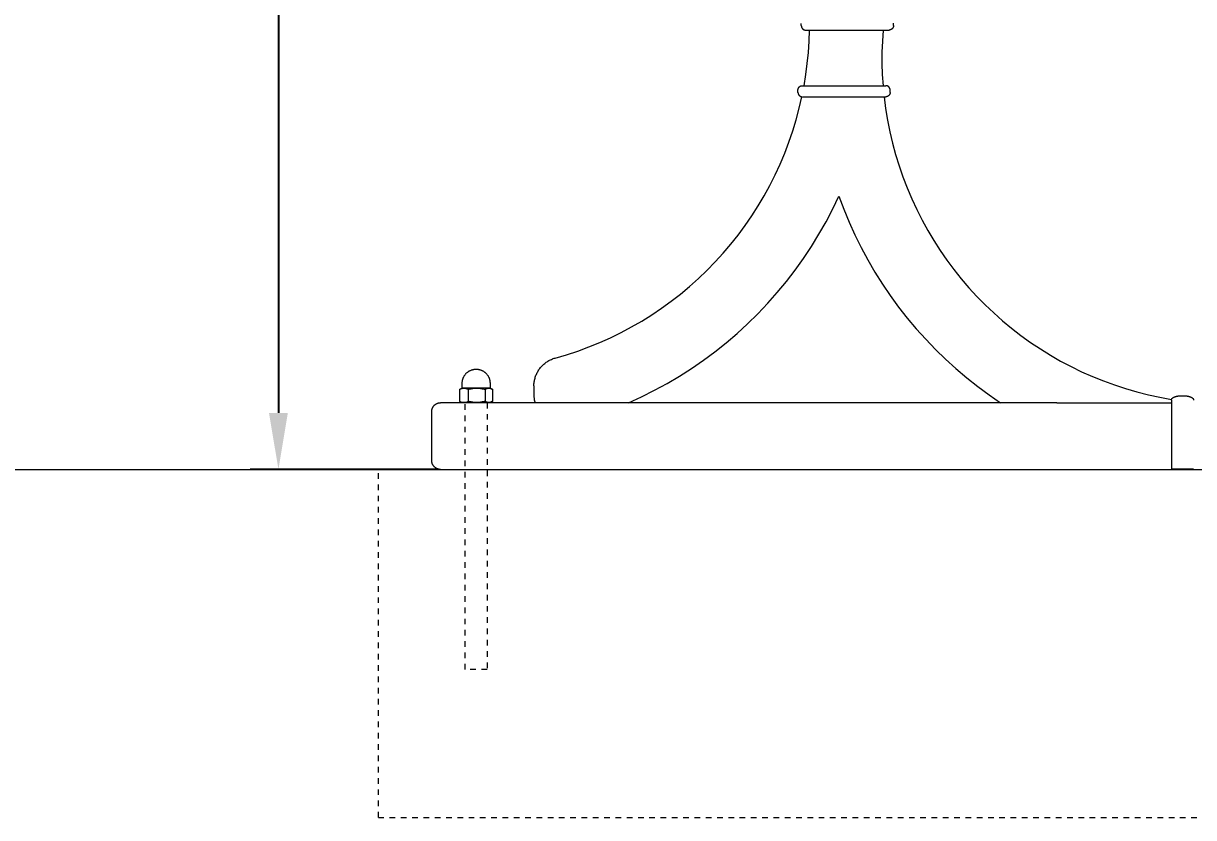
# Model space of a CAD drawing. Header units: inches. Extents: x -7 to 144, y -3 to 95.
# Drawn here: x 54.05 to 74.78, y 53.52 to 67.59 of the extents above; entities that cross this region are included whole.
import ezdxf

# ---------------------------------------------------------------- set-up
doc = ezdxf.new("R2010")
doc.units = ezdxf.units.IN
doc.linetypes.add('HIDDEN', pattern=[1.905, 1.27, -0.635])
for name, color, linetype, lineweight in [('ZANO_R', 7, 'Continuous', 0), ('ZANO_R_przerywana', 250, 'HIDDEN', 0), ('ZANO_W', 1, 'Continuous', 0)]:
    doc.layers.add(name, color=color, linetype=linetype, lineweight=lineweight)
doc.styles.get("Standard").update_dxf_attribs({"font": 'arial.ttf'})
doc.dimstyles.new('amerykanie', dxfattribs={"dimtxt": 50, "dimasz": 50, "dimexe": 0.5, "dimexo": 0.5, "dimgap": 1, "dimtad": 1, "dimdec": 0, "dimzin": 0, "dimlunit": 5, "dimtxsty": 'Standard', "dimcen": 0.09, "dimclrd": 1, "dimclre": 1, "dimclrt": 1, "dimazin": 0, "dimtfac": 1, "dimtdec": 0, "dimtmove": 0, "dimatfit": 3, "dimfxl": 1, "dimtzin": 0, "dimarcsym": 1})

# ---------------------------------------------------------------- blocks, each defined once
blk = doc.blocks.new('*D355')
at = {"layer": 'ZANO_W', "color": 1, "lineweight": -2}
for p, q in [((61.998, 91.583), (58.066, 91.583)), ((58.566, 90.583), (58.566, 60.688)), ((61.371, 59.688), (58.066, 59.688))]:
    blk.add_line(p, q, dxfattribs=at)
at = {"layer": 'ZANO_W', "color": 1}
for points in [[(58.733, 90.583), (58.399, 90.583), (58.566, 91.583)], [(58.399, 60.688), (58.733, 60.688), (58.566, 59.688)]]:
    blk.add_solid(points, dxfattribs=at)
at = {"layer": 'ZANO_W', "color": 1, "insert": (57.419, 75.635), "char_height": 1.25, "attachment_point": 5, "rotation": 90}
blk.add_mtext('31 7/8', dxfattribs=at)

msp = doc.modelspace()

# ---------------------------------------------------------------- linework, layer by layer
at = {"layer": 'ZANO_R'}
for p, q in [((67.82783, 67.54602), (67.82783, 67.58539)), ((69.46086, 67.58539), (69.46081, 67.58807)), ((69.46086, 67.54602), (69.46086, 67.58539)), ((67.82783, 67.54602), (67.82787, 67.54333)), ((67.82787, 67.54333), (67.82801, 67.54064)), ((67.82801, 67.54064), (67.82824, 67.53796)), ((67.82824, 67.53796), (67.82856, 67.53529)), ((67.82856, 67.53529), (67.82897, 67.53264)), ((67.82897, 67.53264), (67.82947, 67.53)), ((67.82947, 67.53), (67.83007, 67.52737)), ((67.83007, 67.52737), (67.83075, 67.52477)), ((67.83075, 67.52477), (67.83152, 67.5222)), ((67.83152, 67.5222), (67.83237, 67.51965)), ((67.83237, 67.51965), (67.83332, 67.51713)), ((67.83332, 67.51713), (67.83435, 67.51465)), ((67.83435, 67.51465), (67.83546, 67.5122)), ((67.83546, 67.5122), (67.83665, 67.50979)), ((67.83665, 67.50979), (67.83793, 67.50742)), ((67.83793, 67.50742), (67.83929, 67.5051)), ((67.83929, 67.5051), (67.84073, 67.50283)), ((67.84073, 67.50283), (67.84224, 67.50061)), ((67.84224, 67.50061), (67.84383, 67.49844)), ((67.84383, 67.49844), (67.84549, 67.49632)), ((67.84549, 67.49632), (67.84722, 67.49427)), ((67.84722, 67.49427), (67.84902, 67.49227)), ((67.84902, 67.49227), (67.85089, 67.49034)), ((67.85089, 67.49034), (67.85282, 67.48847)), ((67.85282, 67.48847), (67.85482, 67.48667)), ((67.85482, 67.48667), (67.85687, 67.48494)), ((67.85687, 67.48494), (67.85899, 67.48327)), ((67.85899, 67.48327), (67.86116, 67.48169)), ((67.86116, 67.48169), (67.86338, 67.48017)), ((67.86338, 67.48017), (67.86565, 67.47874)), ((67.86565, 67.47874), (67.86798, 67.47738)), ((67.86798, 67.47738), (67.87034, 67.4761)), ((67.87034, 67.4761), (67.87275, 67.47491)), ((67.87275, 67.47491), (67.8752, 67.47379)), ((67.8752, 67.47379), (67.87768, 67.47277)), ((67.87768, 67.47277), (67.8802, 67.47182)), ((67.8802, 67.47182), (67.88275, 67.47096)), ((67.88275, 67.47096), (67.88532, 67.4702)), ((67.88532, 67.4702), (67.88792, 67.46951)), ((67.88792, 67.46951), (67.89055, 67.46892)), ((67.89055, 67.46892), (67.89319, 67.46842)), ((67.89319, 67.46842), (67.89584, 67.46801)), ((67.89584, 67.46801), (67.89851, 67.46769)), ((67.89851, 67.46769), (67.90119, 67.46746)), ((67.90119, 67.46746), (67.90388, 67.46732)), ((67.90388, 67.46732), (67.90657, 67.46728)), ((67.90657, 67.46728), (69.38212, 67.46727)), ((67.96534, 67.2694), (67.97161, 67.46728)), ((69.27679, 67.46727), (69.26378, 67.27065)), ((69.38481, 67.46732), (69.38212, 67.46727)), ((69.38749, 67.46746), (69.38481, 67.46732)), ((69.39017, 67.46769), (69.38749, 67.46746)), ((69.39284, 67.46801), (69.39017, 67.46769)), ((69.3955, 67.46842), (69.39284, 67.46801)), ((69.39814, 67.46892), (69.3955, 67.46842)), ((69.40076, 67.46951), (69.39814, 67.46892)), ((69.40336, 67.47019), (69.40076, 67.46951)), ((69.40594, 67.47096), (69.40336, 67.47019)), ((69.40849, 67.47182), (69.40594, 67.47096)), ((69.411, 67.47276), (69.40849, 67.47182)), ((69.41349, 67.47379), (69.411, 67.47276)), ((69.41594, 67.47491), (69.41349, 67.47379)), ((69.41834, 67.4761), (69.41594, 67.47491)), ((69.42071, 67.47738), (69.41834, 67.4761)), ((69.42303, 67.47874), (69.42071, 67.47738)), ((69.4253, 67.48017), (69.42303, 67.47874)), ((69.42753, 67.48169), (69.4253, 67.48017)), ((69.4297, 67.48327), (69.42753, 67.48169)), ((69.43181, 67.48494), (69.4297, 67.48327)), ((69.43387, 67.48667), (69.43181, 67.48494)), ((69.43586, 67.48847), (69.43387, 67.48667)), ((69.4378, 67.49034), (69.43586, 67.48847)), ((69.43966, 67.49227), (69.4378, 67.49034)), ((69.44147, 67.49427), (69.43966, 67.49227)), ((69.4432, 67.49632), (69.44147, 67.49427)), ((69.44486, 67.49844), (69.4432, 67.49632)), ((69.44645, 67.50061), (69.44486, 67.49844)), ((69.44796, 67.50283), (69.44645, 67.50061)), ((69.4494, 67.5051), (69.44796, 67.50283)), ((69.45075, 67.50742), (69.4494, 67.5051)), ((69.45203, 67.50979), (69.45075, 67.50742)), ((69.45323, 67.5122), (69.45203, 67.50979)), ((69.45434, 67.51464), (69.45323, 67.5122)), ((69.45537, 67.51713), (69.45434, 67.51464)), ((69.45631, 67.51965), (69.45537, 67.51713)), ((69.45717, 67.5222), (69.45631, 67.51965)), ((69.45794, 67.52477), (69.45717, 67.5222)), ((69.45862, 67.52737), (69.45794, 67.52477)), ((69.45921, 67.52999), (69.45862, 67.52737)), ((69.45971, 67.53264), (69.45921, 67.52999)), ((69.46013, 67.53529), (69.45971, 67.53264)), ((69.46045, 67.53796), (69.46013, 67.53529)), ((69.46068, 67.54064), (69.46045, 67.53796)), ((69.46081, 67.54333), (69.46068, 67.54064)), ((69.46086, 67.54602), (69.46081, 67.54333)), ((67.95267, 67.07183), (67.96534, 67.2694)), ((69.26378, 67.27065), (69.25712, 67.07371)), ((67.93362, 66.87477), (67.95267, 67.07183)), ((69.25712, 67.07371), (69.2568, 66.87665)), ((67.9082, 66.67844), (67.93362, 66.87477)), ((69.2568, 66.87665), (69.26283, 66.67969)), ((67.87645, 66.48302), (67.9082, 66.67844)), ((69.26283, 66.67969), (69.2752, 66.48302)), ((67.76877, 66.40428), (67.76882, 66.40697)), ((67.76877, 66.36491), (67.76877, 66.40428)), ((67.76877, 66.36491), (67.76882, 66.3622)), ((67.76882, 66.40697), (67.76895, 66.40966)), ((67.76882, 66.3622), (67.76896, 66.35948)), ((67.76895, 66.40966), (67.76918, 66.41234)), ((67.76896, 66.35948), (67.76919, 66.35678)), ((67.76918, 66.41234), (67.7695, 66.415)), ((67.76919, 66.35678), (67.76952, 66.35408)), ((67.7695, 66.415), (67.76992, 66.41766)), ((67.76952, 66.35408), (67.76994, 66.3514)), ((67.76992, 66.41766), (67.77042, 66.4203)), ((67.76994, 66.3514), (67.77045, 66.34873)), ((67.77042, 66.4203), (67.77101, 66.42293)), ((67.77045, 66.34873), (67.77106, 66.34608)), ((67.77101, 66.42293), (67.77169, 66.42553)), ((67.77106, 66.34608), (67.77175, 66.34345)), ((67.77169, 66.42553), (67.77246, 66.4281)), ((67.77175, 66.34345), (67.77254, 66.34085)), ((67.77246, 66.4281), (67.77332, 66.43065)), ((67.77254, 66.34085), (67.77341, 66.33828)), ((67.77332, 66.43065), (67.77426, 66.43317)), ((67.77341, 66.33828), (67.77438, 66.33574)), ((67.77426, 66.43317), (67.77529, 66.43565)), ((67.77438, 66.33574), (67.77543, 66.33323)), ((67.77529, 66.43565), (67.7764, 66.4381)), ((67.77543, 66.33323), (67.77656, 66.33076)), ((67.7764, 66.4381), (67.7776, 66.44051)), ((67.7776, 66.44051), (67.77888, 66.44287)), ((67.77888, 66.44287), (67.78023, 66.4452)), ((67.78023, 66.4452), (67.78167, 66.44747)), ((67.78167, 66.44747), (67.78318, 66.44969)), ((67.78318, 66.44969), (67.78477, 66.45186)), ((67.78477, 66.45186), (67.78643, 66.45397)), ((67.78643, 66.45397), (67.78816, 66.45603)), ((67.78816, 66.45603), (67.78997, 66.45803)), ((67.78997, 66.45803), (67.79183, 66.45996)), ((67.79183, 66.45996), (67.79377, 66.46183)), ((67.79377, 66.46183), (67.79576, 66.46363)), ((67.79576, 66.46363), (67.79782, 66.46536)), ((67.79782, 66.46536), (67.79993, 66.46702)), ((67.79993, 66.46702), (67.8021, 66.46861)), ((67.8021, 66.46861), (67.80433, 66.47012)), ((67.80433, 66.47012), (67.8066, 66.47156)), ((67.8066, 66.47156), (67.80892, 66.47292)), ((67.80892, 66.47292), (67.81129, 66.4742)), ((67.81129, 66.4742), (67.81369, 66.47539)), ((67.81369, 66.47539), (67.81614, 66.4765)), ((67.81614, 66.4765), (67.81863, 66.47753)), ((67.81863, 66.47753), (67.82114, 66.47848)), ((67.82114, 66.47848), (67.82369, 66.47933)), ((67.82369, 66.47933), (67.82627, 66.4801)), ((67.82627, 66.4801), (67.82887, 66.48078)), ((67.82887, 66.48078), (67.83149, 66.48138)), ((67.83149, 66.48138), (67.83413, 66.48188)), ((67.83413, 66.48188), (67.83679, 66.48229)), ((67.83679, 66.48229), (67.83946, 66.48261)), ((67.83946, 66.48261), (67.84214, 66.48284)), ((67.84214, 66.48284), (67.84482, 66.48298)), ((67.84482, 66.48298), (67.84751, 66.48302)), ((67.84751, 66.48302), (69.32306, 66.48302)), ((69.32575, 66.48298), (69.32306, 66.48302)), ((69.32844, 66.48284), (69.32575, 66.48298)), ((69.33112, 66.48261), (69.32844, 66.48284)), ((69.33379, 66.48229), (69.33112, 66.48261)), ((69.33644, 66.48188), (69.33379, 66.48229)), ((69.33908, 66.48138), (69.33644, 66.48188)), ((69.34171, 66.48078), (69.33908, 66.48138)), ((69.34431, 66.4801), (69.34171, 66.48078)), ((69.34688, 66.47933), (69.34431, 66.4801)), ((69.34943, 66.47848), (69.34688, 66.47933)), ((69.35195, 66.47753), (69.34943, 66.47848)), ((69.35443, 66.4765), (69.35195, 66.47753)), ((69.35688, 66.47539), (69.35443, 66.4765)), ((69.35929, 66.47419), (69.35688, 66.47539)), ((69.36165, 66.47292), (69.35929, 66.47419)), ((69.36398, 66.47156), (69.36165, 66.47292)), ((69.36625, 66.47012), (69.36398, 66.47156)), ((69.36847, 66.46861), (69.36625, 66.47012)), ((69.37064, 66.46702), (69.36847, 66.46861)), ((69.37276, 66.46536), (69.37064, 66.46702)), ((69.37481, 66.46363), (69.37276, 66.46536)), ((69.37681, 66.46183), (69.37481, 66.46363)), ((69.37874, 66.45996), (69.37681, 66.46183)), ((69.38061, 66.45803), (69.37874, 66.45996)), ((69.38241, 66.45603), (69.38061, 66.45803)), ((69.38414, 66.45397), (69.38241, 66.45603)), ((69.3858, 66.45186), (69.38414, 66.45397)), ((69.38739, 66.44969), (69.3858, 66.45186)), ((69.3889, 66.44747), (69.38739, 66.44969)), ((69.39034, 66.44519), (69.3889, 66.44747)), ((69.3917, 66.44287), (69.39034, 66.44519)), ((69.39298, 66.44051), (69.3917, 66.44287)), ((69.39417, 66.4381), (69.39298, 66.44051)), ((69.39528, 66.43565), (69.39417, 66.4381)), ((69.39528, 66.33354), (69.39417, 66.3311)), ((69.39631, 66.43317), (69.39528, 66.43565)), ((69.39631, 66.33603), (69.39528, 66.33354)), ((69.39726, 66.43065), (69.39631, 66.43317)), ((69.39726, 66.33854), (69.39631, 66.33603)), ((69.39811, 66.4281), (69.39726, 66.43065)), ((69.39811, 66.34109), (69.39726, 66.33854)), ((69.39888, 66.42553), (69.39811, 66.4281)), ((69.39888, 66.34367), (69.39811, 66.34109)), ((69.39956, 66.42293), (69.39888, 66.42553)), ((69.39956, 66.34627), (69.39888, 66.34367)), ((69.40016, 66.4203), (69.39956, 66.42293)), ((69.40016, 66.34889), (69.39956, 66.34627)), ((69.40066, 66.41766), (69.40016, 66.4203)), ((69.40066, 66.35153), (69.40016, 66.34889)), ((69.40107, 66.415), (69.40066, 66.41766)), ((69.40107, 66.35419), (69.40066, 66.35153)), ((69.40139, 66.41233), (69.40107, 66.415)), ((69.40139, 66.35686), (69.40107, 66.35419)), ((69.40162, 66.40966), (69.40139, 66.41233)), ((69.40162, 66.35954), (69.40139, 66.35686)), ((69.40176, 66.40697), (69.40162, 66.40966)), ((69.40176, 66.36222), (69.40162, 66.35954)), ((69.4018, 66.40428), (69.40176, 66.40697)), ((69.4018, 66.36491), (69.40176, 66.36222)), ((69.4018, 66.36491), (69.4018, 66.40428)), ((67.77656, 66.33076), (67.77778, 66.32834)), ((67.77778, 66.32834), (67.77909, 66.32595)), ((67.77909, 66.32595), (67.78047, 66.32362)), ((67.78047, 66.32362), (67.78193, 66.32133)), ((67.78193, 66.32133), (67.78348, 66.31909)), ((67.78348, 66.31909), (67.7851, 66.31691)), ((67.7851, 66.31691), (67.78679, 66.31478)), ((67.78679, 66.31478), (67.78856, 66.31272)), ((67.78856, 66.31272), (67.79039, 66.31072)), ((67.79039, 66.31072), (67.79229, 66.30878)), ((67.79089, 66.08299), (67.83797, 66.28675)), ((67.79229, 66.30878), (67.79426, 66.30691)), ((67.79426, 66.30691), (67.7963, 66.3051)), ((67.7963, 66.3051), (67.79839, 66.30337)), ((67.79839, 66.30337), (67.80054, 66.30171)), ((67.80054, 66.30171), (67.80275, 66.30013)), ((67.80275, 66.30013), (67.80501, 66.29863)), ((67.80501, 66.29863), (67.80733, 66.2972)), ((67.80733, 66.2972), (67.80969, 66.29585)), ((67.80969, 66.29585), (67.81209, 66.29459)), ((67.81209, 66.29459), (67.81454, 66.29341)), ((67.81454, 66.29341), (67.81702, 66.29231)), ((67.81702, 66.29231), (67.81955, 66.29131)), ((67.81955, 66.29131), (67.8221, 66.29038)), ((67.8221, 66.29038), (67.82469, 66.28955)), ((67.82469, 66.28955), (67.8273, 66.28881)), ((67.8273, 66.28881), (67.82994, 66.28816)), ((67.82994, 66.28816), (67.8326, 66.2876)), ((67.8326, 66.2876), (67.83527, 66.28713)), ((67.83527, 66.28713), (67.83797, 66.28675)), ((67.84751, 66.28617), (69.32306, 66.28617)), ((69.29397, 66.28617), (69.32069, 66.07902)), ((69.32575, 66.28622), (69.32306, 66.28617)), ((69.32844, 66.28636), (69.32575, 66.28622)), ((69.33112, 66.28659), (69.32844, 66.28636)), ((69.33379, 66.28691), (69.33112, 66.28659)), ((69.33644, 66.28732), (69.33379, 66.28691)), ((69.33908, 66.28782), (69.33644, 66.28732)), ((69.34171, 66.28841), (69.33908, 66.28782)), ((69.34431, 66.28909), (69.34171, 66.28841)), ((69.34688, 66.28986), (69.34431, 66.28909)), ((69.34943, 66.29072), (69.34688, 66.28986)), ((69.35195, 66.29166), (69.34943, 66.29072)), ((69.35443, 66.29269), (69.35195, 66.29166)), ((69.35688, 66.2938), (69.35443, 66.29269)), ((69.35929, 66.295), (69.35688, 66.2938)), ((69.36165, 66.29628), (69.35929, 66.295)), ((69.36398, 66.29764), (69.36165, 66.29628)), ((69.36625, 66.29907), (69.36398, 66.29764)), ((69.36847, 66.30058), (69.36625, 66.29907)), ((69.37064, 66.30217), (69.36847, 66.30058)), ((69.37276, 66.30383), (69.37064, 66.30217)), ((69.37481, 66.30557), (69.37276, 66.30383)), ((69.37681, 66.30737), (69.37481, 66.30557)), ((69.37874, 66.30923), (69.37681, 66.30737)), ((69.38061, 66.31117), (69.37874, 66.30923)), ((69.38241, 66.31316), (69.38061, 66.31117)), ((69.38414, 66.31522), (69.38241, 66.31316)), ((69.3858, 66.31733), (69.38414, 66.31522)), ((69.38739, 66.3195), (69.3858, 66.31733)), ((69.3889, 66.32173), (69.38739, 66.3195)), ((69.39034, 66.324), (69.3889, 66.32173)), ((69.3917, 66.32632), (69.39034, 66.324)), ((69.39298, 66.32869), (69.3917, 66.32632)), ((69.39417, 66.3311), (69.39298, 66.32869)), ((67.73688, 65.88096), (67.79089, 66.08299)), ((69.32069, 66.07902), (69.35447, 65.87291)), ((67.67599, 65.68089), (67.73688, 65.88096)), ((69.35447, 65.87291), (69.39526, 65.66806)), ((67.60831, 65.48302), (67.67599, 65.68089)), ((69.39526, 65.66806), (69.44302, 65.46473)), ((67.5339, 65.28757), (67.60831, 65.48302)), ((69.44302, 65.46473), (69.49769, 65.26315)), ((67.36528, 64.90488), (67.45286, 65.09479)), ((67.45286, 65.09479), (67.5339, 65.28757)), ((69.49769, 65.26315), (69.55921, 65.06355)), ((67.27125, 64.71808), (67.36528, 64.90488)), ((69.55921, 65.06355), (69.62751, 64.86617)), ((67.1709, 64.5346), (67.27125, 64.71808)), ((69.62751, 64.86617), (69.7025, 64.67123)), ((67.06434, 64.35466), (67.1709, 64.5346)), ((68.3839, 64.29968), (68.49357, 64.52913)), ((68.49357, 64.52913), (68.58065, 64.29588)), ((69.7025, 64.67123), (69.7841, 64.47896)), ((69.7841, 64.47896), (69.87222, 64.2896)), ((66.95169, 64.17846), (67.06434, 64.35466)), ((68.26629, 64.07418), (68.3839, 64.29968)), ((68.58065, 64.29588), (68.67564, 64.06573)), ((69.87222, 64.2896), (69.96675, 64.10335)), ((66.83309, 64.00622), (66.95169, 64.17846)), ((68.14091, 63.85292), (68.26629, 64.07418)), ((68.67564, 64.06573), (68.77842, 63.83895)), ((69.96675, 64.10335), (70.06758, 63.92043)), ((66.70867, 63.83813), (66.83309, 64.00622)), ((68.00789, 63.63616), (68.14091, 63.85292)), ((70.06758, 63.92043), (70.17459, 63.74106)), ((66.44296, 63.51519), (66.57857, 63.67439)), ((66.57857, 63.67439), (66.70867, 63.83813)), ((68.77842, 63.83895), (68.88887, 63.61581)), ((70.17459, 63.74106), (70.28766, 63.56545)), ((66.30199, 63.36072), (66.44296, 63.51519)), ((67.86741, 63.42416), (68.00789, 63.63616)), ((68.88887, 63.61581), (69.00687, 63.39657)), ((70.28766, 63.56545), (70.40667, 63.3938)), ((66.15582, 63.21116), (66.30199, 63.36072)), ((67.71962, 63.21719), (67.86741, 63.42416)), ((69.00687, 63.39657), (69.13228, 63.18148)), ((70.40667, 63.3938), (70.53146, 63.22632)), ((70.53146, 63.22632), (70.66189, 63.06319)), ((65.84858, 62.92745), (66.00462, 63.06668)), ((66.00462, 63.06668), (66.15582, 63.21116)), ((67.40288, 62.81931), (67.56472, 63.01549)), ((67.56472, 63.01549), (67.71962, 63.21719)), ((69.13228, 63.18148), (69.26495, 62.97079)), ((70.66189, 63.06319), (70.79782, 62.9046)), ((65.68787, 62.79363), (65.84858, 62.92745)), ((67.23431, 62.62889), (67.40288, 62.81931)), ((69.26495, 62.97079), (69.40472, 62.76475)), ((70.79782, 62.9046), (70.93907, 62.75075)), ((65.3532, 62.54286), (65.52268, 62.66538)), ((65.52268, 62.66538), (65.68787, 62.79363)), ((67.0592, 62.44445), (67.23431, 62.62889)), ((69.40472, 62.76475), (69.55144, 62.56359)), ((70.93907, 62.75075), (71.0855, 62.60181)), ((71.0855, 62.60181), (71.23693, 62.45795)), ((65.00219, 62.31553), (65.17964, 62.42619)), ((65.17964, 62.42619), (65.3532, 62.54286)), ((66.87778, 62.26622), (67.0592, 62.44445)), ((69.55144, 62.56359), (69.70494, 62.36756)), ((71.23693, 62.45795), (71.39317, 62.31934)), ((64.63647, 62.11271), (64.82106, 62.21099)), ((64.82106, 62.21099), (65.00219, 62.31553)), ((66.69026, 62.09442), (66.87778, 62.26622)), ((69.70494, 62.36756), (69.86503, 62.17687)), ((71.39317, 62.31934), (71.55406, 62.18615)), ((71.55406, 62.18615), (71.7194, 62.05853)), ((64.25774, 61.93535), (64.44862, 62.02079)), ((64.44862, 62.02079), (64.63647, 62.11271)), ((66.49687, 61.92926), (66.69026, 62.09442)), ((69.86503, 62.17687), (70.03153, 61.99176)), ((70.03153, 61.99176), (70.20425, 61.81243)), ((71.7194, 62.05853), (71.889, 61.93662)), ((63.66917, 61.7188), (63.86779, 61.78426)), ((63.86779, 61.78426), (64.06406, 61.85647)), ((64.06406, 61.85647), (64.25774, 61.93535)), ((66.29784, 61.77094), (66.49687, 61.92926)), ((70.20425, 61.81243), (70.38298, 61.63909)), ((71.889, 61.93662), (72.06266, 61.82058)), ((72.06266, 61.82058), (72.24018, 61.71052)), ((63.2687, 61.55361), (63.28217, 61.56487)), ((63.28217, 61.56487), (63.29603, 61.57565)), ((63.29603, 61.57565), (63.31024, 61.58596)), ((63.31024, 61.58596), (63.3248, 61.59577)), ((63.3248, 61.59577), (63.33969, 61.60508)), ((63.33969, 61.60508), (63.35489, 61.61387)), ((63.35489, 61.61387), (63.37038, 61.62214)), ((63.37038, 61.62214), (63.38615, 61.62987)), ((63.38615, 61.62987), (63.40217, 61.63705)), ((63.40217, 61.63705), (63.41843, 61.64368)), ((63.41843, 61.64368), (63.4349, 61.64975)), ((63.4349, 61.64975), (63.45158, 61.65525)), ((63.45158, 61.65525), (63.46843, 61.66017)), ((63.46843, 61.66017), (63.66917, 61.7188)), ((65.88386, 61.47556), (66.09342, 61.61964)), ((66.09342, 61.61964), (66.29784, 61.77094)), ((70.38298, 61.63909), (70.56752, 61.47195)), ((72.24018, 61.71052), (72.42135, 61.6066)), ((72.42135, 61.6066), (72.60596, 61.50891)), ((61.86233, 61.3514), (61.86705, 61.35835)), ((61.86705, 61.35835), (61.87201, 61.36513)), ((61.87201, 61.36513), (61.87721, 61.37174)), ((61.87721, 61.37174), (61.88262, 61.37816)), ((61.88262, 61.37816), (61.88825, 61.3844)), ((61.88825, 61.3844), (61.89409, 61.39044)), ((61.89409, 61.39044), (61.90013, 61.39628)), ((61.90013, 61.39628), (61.90637, 61.40191)), ((61.90637, 61.40191), (61.91279, 61.40732)), ((61.91279, 61.40732), (61.9194, 61.41251)), ((61.9194, 61.41251), (61.92618, 61.41747)), ((61.92618, 61.41747), (61.93313, 61.4222)), ((61.93313, 61.4222), (61.94023, 61.42669)), ((61.94023, 61.42669), (61.94748, 61.43093)), ((61.94748, 61.43093), (61.95487, 61.43492)), ((61.95487, 61.43492), (61.9624, 61.43866)), ((61.9624, 61.43866), (61.97005, 61.44214)), ((61.97005, 61.44214), (61.97781, 61.44536)), ((61.97781, 61.44536), (61.98568, 61.4483)), ((61.98568, 61.4483), (61.99364, 61.45098)), ((61.99364, 61.45098), (62.00169, 61.45339)), ((62.00169, 61.45339), (62.00982, 61.45551)), ((62.00982, 61.45551), (62.01802, 61.45736)), ((62.01802, 61.45736), (62.02627, 61.45893)), ((62.02627, 61.45893), (62.03457, 61.46022)), ((62.03457, 61.46022), (62.04292, 61.46122)), ((62.04292, 61.46122), (62.05129, 61.46194)), ((62.05129, 61.46194), (62.05968, 61.46237)), ((62.05968, 61.46237), (62.06808, 61.46251)), ((62.06808, 61.46251), (62.07648, 61.46237)), ((62.07648, 61.46237), (62.08487, 61.46194)), ((62.08487, 61.46194), (62.09324, 61.46122)), ((62.09324, 61.46122), (62.10158, 61.46022)), ((62.10158, 61.46022), (62.10989, 61.45893)), ((62.10989, 61.45893), (62.11814, 61.45736)), ((62.11814, 61.45736), (62.12634, 61.45551)), ((62.12634, 61.45551), (62.13447, 61.45339)), ((62.13447, 61.45339), (62.14252, 61.45098)), ((62.14252, 61.45098), (62.15048, 61.4483)), ((62.15048, 61.4483), (62.15835, 61.44536)), ((62.15835, 61.44536), (62.16611, 61.44214)), ((62.16611, 61.44214), (62.17376, 61.43866)), ((62.17376, 61.43866), (62.18128, 61.43492)), ((62.18128, 61.43492), (62.18868, 61.43093)), ((62.18868, 61.43093), (62.19593, 61.42669)), ((62.19593, 61.42669), (62.20303, 61.4222)), ((62.20303, 61.4222), (62.20998, 61.41747)), ((62.20998, 61.41747), (62.21676, 61.41251)), ((62.21676, 61.41251), (62.22337, 61.40732)), ((62.22337, 61.40732), (62.22979, 61.40191)), ((62.22979, 61.40191), (62.23603, 61.39628)), ((62.23603, 61.39628), (62.24207, 61.39044)), ((62.24207, 61.39044), (62.24791, 61.3844)), ((62.24791, 61.3844), (62.25354, 61.37816)), ((62.25354, 61.37816), (62.25895, 61.37174)), ((62.25895, 61.37174), (62.26414, 61.36513)), ((62.26414, 61.36513), (62.26911, 61.35835)), ((62.26911, 61.35835), (62.27383, 61.3514)), ((63.12772, 61.35511), (63.13447, 61.37132)), ((63.13447, 61.37132), (63.14177, 61.38728)), ((63.14177, 61.38728), (63.14961, 61.40299)), ((63.14961, 61.40299), (63.15799, 61.41842)), ((63.15799, 61.41842), (63.16689, 61.43356)), ((63.16689, 61.43356), (63.17631, 61.44838)), ((63.17631, 61.44838), (63.18623, 61.46286)), ((63.18623, 61.46286), (63.19664, 61.477)), ((63.19664, 61.477), (63.20753, 61.49078)), ((63.20753, 61.49078), (63.21889, 61.50417)), ((63.21889, 61.50417), (63.2307, 61.51716)), ((63.2307, 61.51716), (63.24294, 61.52974)), ((63.24294, 61.52974), (63.25562, 61.5419)), ((63.25562, 61.5419), (63.2687, 61.55361)), ((65.6694, 61.33886), (65.88386, 61.47556)), ((70.56752, 61.47195), (70.75766, 61.3112)), ((72.60596, 61.50891), (72.7938, 61.41758)), ((72.7938, 61.41758), (72.98465, 61.33272)), ((61.82202, 61.21645), (61.82216, 61.22485)), ((61.82202, 61.13259), (61.82202, 61.21645)), ((61.82216, 61.22485), (61.82259, 61.23324)), ((61.82259, 61.23324), (61.82331, 61.24161)), ((61.82331, 61.24161), (61.82431, 61.24995)), ((61.82431, 61.24995), (61.82559, 61.25826)), ((61.82559, 61.25826), (61.82716, 61.26651)), ((61.82716, 61.26651), (61.82901, 61.27471)), ((61.82901, 61.27471), (61.83114, 61.28284)), ((61.83114, 61.28284), (61.83355, 61.29089)), ((61.83355, 61.29089), (61.83622, 61.29885)), ((61.83622, 61.29885), (61.83917, 61.30672)), ((61.83917, 61.30672), (61.84239, 61.31448)), ((61.84239, 61.31448), (61.84587, 61.32213)), ((61.84587, 61.32213), (61.8496, 61.32965)), ((61.8496, 61.32965), (61.8536, 61.33705)), ((61.8536, 61.33705), (61.85784, 61.3443)), ((61.85784, 61.3443), (61.86233, 61.3514)), ((62.27383, 61.3514), (62.27832, 61.3443)), ((62.27832, 61.3443), (62.28256, 61.33705)), ((62.28256, 61.33705), (62.28655, 61.32965)), ((62.28655, 61.32965), (62.29029, 61.32213)), ((62.29029, 61.32213), (62.29377, 61.31448)), ((62.29377, 61.31448), (62.29699, 61.30672)), ((62.29699, 61.30672), (62.29993, 61.29885)), ((62.29993, 61.29885), (62.30261, 61.29089)), ((62.30261, 61.29089), (62.30502, 61.28284)), ((62.30502, 61.28284), (62.30715, 61.27471)), ((62.30715, 61.27471), (62.309, 61.26651)), ((62.309, 61.26651), (62.31056, 61.25826)), ((62.31056, 61.25826), (62.31185, 61.24995)), ((62.31185, 61.24995), (62.31285, 61.24161)), ((62.31285, 61.24161), (62.31357, 61.23324)), ((62.31357, 61.23324), (62.314, 61.22485)), ((62.314, 61.22485), (62.31414, 61.21645)), ((62.31414, 61.21645), (62.31414, 61.13259)), ((63.0917, 61.16651), (63.092, 61.18406)), ((63.0917, 61.16651), (63.0917, 61.00338)), ((63.092, 61.18406), (63.09291, 61.2016)), ((63.09291, 61.2016), (63.09441, 61.21909)), ((63.09441, 61.21909), (63.09651, 61.23652)), ((63.09651, 61.23652), (63.09921, 61.25387)), ((63.09921, 61.25387), (63.10251, 61.27112)), ((63.10251, 61.27112), (63.10639, 61.28824)), ((63.10639, 61.28824), (63.11086, 61.30522)), ((63.11086, 61.30522), (63.11591, 61.32204)), ((63.11591, 61.32204), (63.12153, 61.33867)), ((63.12153, 61.33867), (63.12772, 61.35511)), ((65.22686, 61.08828), (65.45031, 61.20972)), ((65.45031, 61.20972), (65.6694, 61.33886)), ((70.75766, 61.3112), (70.95316, 61.15703)), ((70.95316, 61.15703), (71.15381, 61.00961)), ((72.98465, 61.33272), (73.17829, 61.25442)), ((73.17829, 61.25442), (73.37448, 61.18277)), ((73.37448, 61.18277), (73.573, 61.11786)), ((61.77902, 61.10872), (61.77282, 61.10501)), ((61.77282, 61.10501), (61.77763, 61.10774)), ((61.77282, 61.10501), (61.77282, 60.89482)), ((61.77763, 61.10774), (61.78253, 61.11031)), ((61.77902, 61.10872), (61.81217, 61.12787)), ((61.78253, 61.11031), (61.78752, 61.11271)), ((61.78752, 61.11271), (61.79258, 61.11495)), ((61.79258, 61.11495), (61.79771, 61.11701)), ((61.79771, 61.11701), (61.80291, 61.1189)), ((61.80291, 61.1189), (61.80817, 61.12062)), ((61.80817, 61.12062), (61.81349, 61.12216)), ((61.84947, 61.12787), (61.81218, 61.12787)), ((61.81349, 61.12216), (61.81885, 61.12352)), ((61.81763, 61.12791), (61.81779, 61.12792)), ((61.81779, 61.12792), (61.81795, 61.12794)), ((61.81795, 61.12794), (61.81811, 61.12796)), ((61.81811, 61.12796), (61.81827, 61.12799)), ((61.81827, 61.12799), (61.81843, 61.12803)), ((61.81843, 61.12803), (61.81858, 61.12807)), ((61.81858, 61.12807), (61.81874, 61.12811)), ((61.81874, 61.12811), (61.81889, 61.12816)), ((61.81885, 61.12352), (61.82425, 61.1247)), ((61.81889, 61.12816), (61.81904, 61.12822)), ((61.81904, 61.12822), (61.81919, 61.12828)), ((61.81919, 61.12828), (61.81933, 61.12834)), ((61.81933, 61.12834), (61.81948, 61.12841)), ((61.81948, 61.12841), (61.81962, 61.12849)), ((61.81962, 61.12849), (61.81976, 61.12857)), ((61.81976, 61.12857), (61.81989, 61.12866)), ((61.81989, 61.12866), (61.82003, 61.12875)), ((61.82003, 61.12875), (61.82016, 61.12884)), ((61.82016, 61.12884), (61.82028, 61.12894)), ((61.82028, 61.12894), (61.82041, 61.12904)), ((61.82041, 61.12904), (61.82053, 61.12915)), ((61.82053, 61.12915), (61.82064, 61.12926)), ((61.82064, 61.12926), (61.82075, 61.12938)), ((61.82075, 61.12938), (61.82086, 61.1295)), ((61.82086, 61.1295), (61.82097, 61.12962)), ((61.82097, 61.12962), (61.82107, 61.12975)), ((61.82107, 61.12975), (61.82116, 61.12988)), ((61.82116, 61.12988), (61.82125, 61.13001)), ((61.82125, 61.13001), (61.82134, 61.13014)), ((61.82134, 61.13014), (61.82142, 61.13028)), ((61.82142, 61.13028), (61.82149, 61.13042)), ((61.82149, 61.13042), (61.82157, 61.13057)), ((61.82157, 61.13057), (61.82163, 61.13071)), ((61.82163, 61.13071), (61.82169, 61.13086)), ((61.82169, 61.13086), (61.82175, 61.13101)), ((61.82175, 61.13101), (61.8218, 61.13117)), ((61.8218, 61.13117), (61.82185, 61.13132)), ((61.82185, 61.13132), (61.82189, 61.13148)), ((61.82189, 61.13148), (61.82192, 61.13163)), ((61.82192, 61.13163), (61.82195, 61.13179)), ((61.82195, 61.13179), (61.82197, 61.13195)), ((61.82197, 61.13195), (61.82199, 61.13211)), ((61.82199, 61.13211), (61.82201, 61.13227)), ((61.82201, 61.13243), (61.82202, 61.13259)), ((61.82201, 61.13227), (61.82201, 61.13243)), ((61.82425, 61.1247), (61.8297, 61.1257)), ((61.8297, 61.1257), (61.83517, 61.12652)), ((61.83517, 61.12652), (61.84066, 61.12715)), ((61.84066, 61.12715), (61.84618, 61.1276)), ((61.84618, 61.1276), (61.85171, 61.12787)), ((61.85174, 61.12787), (61.85727, 61.1276)), ((62.07398, 61.12787), (61.85391, 61.12787)), ((61.85727, 61.1276), (61.86279, 61.12715)), ((61.86279, 61.12715), (61.86829, 61.12652)), ((61.86829, 61.12652), (61.87376, 61.1257)), ((61.87376, 61.1257), (61.87921, 61.1247)), ((61.87921, 61.1247), (61.88462, 61.12352)), ((61.88462, 61.12352), (61.88998, 61.12216)), ((61.88998, 61.12216), (61.8953, 61.12062)), ((61.8953, 61.12062), (61.90056, 61.1189)), ((61.90056, 61.1189), (61.90576, 61.11701)), ((61.90576, 61.11701), (61.9109, 61.11495)), ((61.9109, 61.11495), (61.91596, 61.11271)), ((61.91596, 61.11271), (61.92095, 61.11031)), ((61.92095, 61.11031), (61.92585, 61.10774)), ((61.92585, 61.10774), (61.93067, 61.10501)), ((61.93067, 61.10501), (61.94667, 61.10961)), ((61.93067, 60.89482), (61.93067, 61.10501)), ((61.94667, 61.10961), (61.96281, 61.11371)), ((61.96281, 61.11371), (61.97908, 61.11729)), ((61.97908, 61.11729), (61.99545, 61.12036)), ((61.99545, 61.12036), (62.01191, 61.12291)), ((62.01191, 61.12291), (62.02844, 61.12494)), ((62.02844, 61.12494), (62.04502, 61.12644)), ((62.04502, 61.12644), (62.06165, 61.12742)), ((62.06165, 61.12742), (62.0783, 61.12787)), ((62.0783, 61.12787), (62.09494, 61.12742)), ((62.29452, 61.12787), (62.0823, 61.12787)), ((62.09494, 61.12742), (62.11157, 61.12644)), ((62.11157, 61.12644), (62.12816, 61.12494)), ((62.12816, 61.12494), (62.14469, 61.12291)), ((62.14469, 61.12291), (62.16114, 61.12036)), ((62.16114, 61.12036), (62.17751, 61.11729)), ((62.17751, 61.11729), (62.19378, 61.11371)), ((62.19378, 61.11371), (62.20992, 61.10961)), ((62.20992, 61.10961), (62.22593, 61.10501)), ((62.22593, 61.10501), (62.22952, 61.10739)), ((62.22593, 61.10501), (62.22593, 60.89482)), ((62.22952, 61.10739), (62.2332, 61.10966)), ((62.2332, 61.10966), (62.23694, 61.1118)), ((62.23694, 61.1118), (62.24076, 61.11382)), ((62.24076, 61.11382), (62.24464, 61.11571)), ((62.24464, 61.11571), (62.24858, 61.11747)), ((62.24858, 61.11747), (62.25257, 61.1191)), ((62.25257, 61.1191), (62.25662, 61.1206)), ((62.25662, 61.1206), (62.26071, 61.12196)), ((62.26071, 61.12196), (62.26485, 61.12319)), ((62.26485, 61.12319), (62.26903, 61.12428)), ((62.26903, 61.12428), (62.27324, 61.12523)), ((62.27324, 61.12523), (62.27748, 61.12604)), ((62.27748, 61.12604), (62.28174, 61.12671)), ((62.28174, 61.12671), (62.28602, 61.12723)), ((62.28602, 61.12723), (62.29032, 61.12762)), ((62.29032, 61.12762), (62.29463, 61.12787)), ((62.29463, 61.12787), (62.29894, 61.12762)), ((62.31697, 61.12787), (62.29647, 61.12787)), ((62.29894, 61.12762), (62.30324, 61.12723)), ((62.30324, 61.12723), (62.30752, 61.12671)), ((62.30752, 61.12671), (62.31179, 61.12604)), ((62.31179, 61.12604), (62.31602, 61.12523)), ((62.31414, 61.13259), (62.31414, 61.13243)), ((62.31414, 61.13243), (62.31415, 61.13227)), ((62.31415, 61.13227), (62.31416, 61.13211)), ((62.31416, 61.13211), (62.31418, 61.13195)), ((62.31418, 61.13195), (62.31421, 61.13179)), ((62.31421, 61.13179), (62.31424, 61.13163)), ((62.31424, 61.13163), (62.31427, 61.13148)), ((62.31427, 61.13148), (62.31431, 61.13132)), ((62.31431, 61.13132), (62.31436, 61.13117)), ((62.31436, 61.13117), (62.31441, 61.13101)), ((62.31441, 61.13101), (62.31446, 61.13086)), ((62.31446, 61.13086), (62.31453, 61.13071)), ((62.31453, 61.13071), (62.31459, 61.13057)), ((62.31459, 61.13057), (62.31466, 61.13042)), ((62.31466, 61.13042), (62.31474, 61.13028)), ((62.31474, 61.13028), (62.31482, 61.13014)), ((62.31482, 61.13014), (62.31491, 61.13001)), ((62.31491, 61.13001), (62.315, 61.12988)), ((62.315, 61.12988), (62.31509, 61.12975)), ((62.31509, 61.12975), (62.31519, 61.12962)), ((62.31519, 61.12962), (62.3153, 61.1295)), ((62.3153, 61.1295), (62.3154, 61.12938)), ((62.3154, 61.12938), (62.31552, 61.12926)), ((62.31552, 61.12926), (62.31563, 61.12915)), ((62.31563, 61.12915), (62.31575, 61.12904)), ((62.31575, 61.12904), (62.31587, 61.12894)), ((62.31587, 61.12894), (62.316, 61.12884)), ((62.316, 61.12884), (62.31613, 61.12875)), ((62.31602, 61.12523), (62.32023, 61.12428)), ((62.31613, 61.12875), (62.31626, 61.12866)), ((62.31626, 61.12866), (62.3164, 61.12857)), ((62.3164, 61.12857), (62.31654, 61.12849)), ((62.31654, 61.12849), (62.31668, 61.12841)), ((62.31668, 61.12841), (62.31682, 61.12834)), ((62.31682, 61.12834), (62.31697, 61.12828)), ((62.31697, 61.12828), (62.31712, 61.12822)), ((62.3223, 61.12787), (62.31697, 61.12787)), ((62.31712, 61.12822), (62.31727, 61.12816)), ((62.31727, 61.12816), (62.31742, 61.12811)), ((62.31742, 61.12811), (62.31758, 61.12807)), ((62.31758, 61.12807), (62.31773, 61.12803)), ((62.31773, 61.12803), (62.31789, 61.12799)), ((62.31789, 61.12799), (62.31805, 61.12796)), ((62.31805, 61.12796), (62.31821, 61.12794)), ((62.31821, 61.12794), (62.31837, 61.12792)), ((62.31837, 61.12792), (62.31853, 61.12791)), ((62.32023, 61.12428), (62.32441, 61.12319)), ((62.32361, 61.12787), (62.3223, 61.12787)), ((62.32391, 61.12787), (62.32361, 61.12787)), ((62.32397, 61.12787), (62.32391, 61.12787)), ((62.32398, 61.12787), (62.32397, 61.12787)), ((62.32398, 61.12787), (62.32398, 61.12787)), ((62.32398, 61.12787), (62.32398, 61.12787)), ((62.32398, 61.12787), (62.32398, 61.12787)), ((62.32398, 61.12787), (62.35492, 61.11001)), ((62.32441, 61.12319), (62.32855, 61.12196)), ((62.32855, 61.12196), (62.33264, 61.1206)), ((62.33264, 61.1206), (62.33669, 61.1191)), ((62.33669, 61.1191), (62.34069, 61.11747)), ((62.34069, 61.11747), (62.34463, 61.11571)), ((62.34463, 61.11571), (62.34851, 61.11382)), ((62.34851, 61.11382), (62.35232, 61.1118)), ((62.35232, 61.1118), (62.35607, 61.10966)), ((62.35607, 61.10966), (62.35974, 61.10739)), ((62.35974, 61.10739), (62.36334, 61.10501)), ((62.36334, 60.89482), (62.36334, 61.10501)), ((63.0917, 61.00338), (63.09198, 60.9864)), ((63.09198, 60.9864), (63.09283, 60.96944)), ((63.09283, 60.96944), (63.09423, 60.95252)), ((63.09423, 60.95252), (63.0962, 60.93566)), ((64.76794, 60.86913), (64.99931, 60.97471)), ((64.99931, 60.97471), (65.22686, 61.08828)), ((71.15381, 61.00961), (71.35936, 60.86913)), ((73.573, 61.11786), (73.77362, 61.05977)), ((73.77362, 61.05977), (73.97611, 61.00856)), ((73.97611, 61.00856), (74.18023, 60.96428)), ((74.18023, 60.96428), (74.38574, 60.927)), ((74.39435, 60.94171), (74.39509, 60.94259)), ((74.39509, 60.94259), (74.39584, 60.94347)), ((74.39584, 60.94347), (74.39743, 60.94522)), ((74.39743, 60.94522), (74.39911, 60.94695)), ((74.39911, 60.94695), (74.40089, 60.94868)), ((74.40089, 60.94868), (74.40277, 60.95038)), ((74.40277, 60.95038), (74.40474, 60.95207)), ((74.40474, 60.95207), (74.40681, 60.95374)), ((74.40681, 60.95374), (74.40897, 60.95539)), ((74.40897, 60.95539), (74.41122, 60.95702)), ((74.41122, 60.95702), (74.41356, 60.95862)), ((74.41356, 60.95862), (74.416, 60.96019)), ((74.416, 60.96019), (74.41852, 60.96174)), ((74.41852, 60.96174), (74.42112, 60.96325)), ((74.42112, 60.96325), (74.42381, 60.96474)), ((74.42381, 60.96474), (74.42658, 60.96619)), ((74.42658, 60.96619), (74.42942, 60.96761)), ((74.42942, 60.96761), (74.43234, 60.96899)), ((74.43234, 60.96899), (74.43533, 60.97033)), ((74.43533, 60.97033), (74.43839, 60.97163)), ((74.43839, 60.97163), (74.44152, 60.9729)), ((74.44152, 60.9729), (74.4447, 60.97412)), ((74.4447, 60.97412), (74.44795, 60.9753)), ((74.44795, 60.9753), (74.4546, 60.97753)), ((74.4546, 60.97753), (74.46144, 60.97958)), ((74.46144, 60.97958), (74.46845, 60.98145)), ((74.46845, 60.98145), (74.47558, 60.98313)), ((74.47558, 60.98313), (74.48281, 60.98462)), ((74.48281, 60.98462), (74.49011, 60.98592)), ((74.49011, 60.98592), (74.49744, 60.98703)), ((74.49744, 60.98703), (74.50479, 60.98796)), ((74.50479, 60.98796), (74.51212, 60.9887)), ((74.51212, 60.9887), (74.51941, 60.98927)), ((74.51941, 60.98927), (74.52663, 60.98967)), ((74.52663, 60.98967), (74.53376, 60.9899)), ((74.53376, 60.9899), (74.54078, 60.98998)), ((74.54078, 60.98998), (74.61951, 60.98998)), ((74.61951, 60.98998), (74.62653, 60.9899)), ((74.62653, 60.9899), (74.63366, 60.98967)), ((74.63366, 60.98967), (74.64088, 60.98927)), ((74.64088, 60.98927), (74.64817, 60.9887)), ((74.64817, 60.9887), (74.6555, 60.98796)), ((74.6555, 60.98796), (74.66285, 60.98703)), ((74.66285, 60.98703), (74.67018, 60.98592)), ((74.67018, 60.98592), (74.67748, 60.98462)), ((74.67748, 60.98462), (74.68471, 60.98313)), ((74.68471, 60.98313), (74.69184, 60.98145)), ((74.69184, 60.98145), (74.69885, 60.97958)), ((74.69885, 60.97958), (74.70569, 60.97753)), ((74.70569, 60.97753), (74.71234, 60.9753)), ((74.71234, 60.9753), (74.71559, 60.97412)), ((74.71559, 60.97412), (74.71877, 60.9729)), ((74.71877, 60.9729), (74.7219, 60.97163)), ((74.7219, 60.97163), (74.72496, 60.97033)), ((74.72496, 60.97033), (74.72795, 60.96899)), ((74.72795, 60.96899), (74.73087, 60.96761)), ((74.73087, 60.96761), (74.73371, 60.96619)), ((74.73371, 60.96619), (74.73648, 60.96474)), ((74.73648, 60.96474), (74.73917, 60.96325)), ((74.73917, 60.96325), (74.74177, 60.96174)), ((74.74177, 60.96174), (74.74429, 60.96019)), ((74.74429, 60.96019), (74.74673, 60.95862)), ((74.74673, 60.95862), (74.74907, 60.95702)), ((74.74907, 60.95702), (74.75132, 60.95539)), ((74.75132, 60.95539), (74.75348, 60.95374)), ((74.75348, 60.95374), (74.75555, 60.95207)), ((74.75555, 60.95207), (74.75752, 60.95038)), ((74.75752, 60.95038), (74.7594, 60.94868)), ((74.7594, 60.94868), (74.76118, 60.94695)), ((74.76118, 60.94695), (74.76286, 60.94522)), ((74.76286, 60.94522), (74.76445, 60.94347)), ((74.76445, 60.94347), (74.7652, 60.94259)), ((74.7652, 60.94259), (74.76594, 60.94171)), ((61.28186, 60.73091), (61.28252, 60.73569)), ((61.28252, 60.73569), (61.28333, 60.74045)), ((61.28333, 60.74045), (61.28429, 60.74518)), ((61.28429, 60.74518), (61.28555, 60.75051)), ((61.28555, 60.75051), (61.28699, 60.7558)), ((61.28699, 60.7558), (61.28862, 60.76102)), ((61.28862, 60.76102), (61.29043, 60.76619)), ((61.29043, 60.76619), (61.29241, 60.7713)), ((61.29241, 60.7713), (61.29457, 60.77633)), ((61.29457, 60.77633), (61.29691, 60.78128)), ((61.29691, 60.78128), (61.29942, 60.78615)), ((61.29942, 60.78615), (61.30209, 60.79093)), ((61.30209, 60.79093), (61.30493, 60.79561)), ((61.30493, 60.79561), (61.30793, 60.80019)), ((61.30793, 60.80019), (61.31109, 60.80467)), ((61.31109, 60.80467), (61.3144, 60.80903)), ((61.3144, 60.80903), (61.31786, 60.81327)), ((61.31786, 60.81327), (61.32146, 60.81739)), ((61.32146, 60.81739), (61.32521, 60.82139)), ((61.32521, 60.82139), (61.32909, 60.82525)), ((61.32909, 60.82525), (61.33311, 60.82897)), ((61.33311, 60.82897), (61.33725, 60.83255)), ((61.33725, 60.83255), (61.34152, 60.83599)), ((61.34152, 60.83599), (61.3459, 60.83927)), ((61.3459, 60.83927), (61.35039, 60.8424)), ((61.35039, 60.8424), (61.35499, 60.84537)), ((61.35499, 60.84537), (61.35969, 60.84818)), ((61.35969, 60.84818), (61.36448, 60.85083)), ((61.36448, 60.85083), (61.36937, 60.85331)), ((61.36937, 60.85331), (61.37433, 60.85561)), ((61.37433, 60.85561), (61.37938, 60.85775)), ((61.37938, 60.85775), (61.38449, 60.8597)), ((61.38449, 60.8597), (61.38967, 60.86148)), ((61.38967, 60.86148), (61.39491, 60.86307)), ((61.39491, 60.86307), (61.4002, 60.86448)), ((61.4002, 60.86448), (61.40554, 60.86571)), ((61.40554, 60.86571), (61.41091, 60.86675)), ((61.41091, 60.86675), (61.41632, 60.86761)), ((61.41632, 60.86761), (61.42176, 60.86827)), ((61.42176, 60.86827), (61.42721, 60.86875)), ((61.42721, 60.86875), (61.43268, 60.86903)), ((61.43268, 60.86903), (61.43816, 60.86913)), ((62.65863, 60.86913), (61.43816, 60.86913)), ((61.77282, 60.89482), (61.77763, 60.89208)), ((61.77282, 60.89482), (61.77902, 60.8911)), ((61.77763, 60.89208), (61.78254, 60.88952)), ((61.81217, 60.87196), (61.77902, 60.8911)), ((61.78254, 60.88952), (61.78752, 60.88711)), ((61.78752, 60.88711), (61.79259, 60.88488)), ((61.81218, 60.87196), (61.79249, 60.87196)), ((61.79259, 60.88488), (61.79772, 60.88281)), ((61.79772, 60.88281), (61.80293, 60.88092)), ((61.80293, 60.88092), (61.80819, 60.8792)), ((61.80819, 60.8792), (61.8135, 60.87766)), ((61.84947, 60.87196), (61.81218, 60.87196)), ((61.8135, 60.87766), (61.81887, 60.8763)), ((61.81887, 60.8763), (61.82428, 60.87512)), ((61.82428, 60.87512), (61.82972, 60.87412)), ((61.82972, 60.87412), (61.8352, 60.8733)), ((61.8352, 60.8733), (61.8407, 60.87267)), ((61.8407, 60.87267), (61.84621, 60.87222)), ((61.84621, 60.87222), (61.85174, 60.87196)), ((61.85174, 60.87196), (61.85727, 60.87222)), ((62.07456, 60.87196), (61.85382, 60.87196)), ((61.85727, 60.87222), (61.86279, 60.87267)), ((61.86279, 60.87267), (61.86829, 60.87331)), ((61.86829, 60.87331), (61.87376, 60.87413)), ((61.87376, 60.87413), (61.87921, 60.87512)), ((61.87921, 60.87512), (61.88462, 60.87631)), ((61.88462, 60.87631), (61.88998, 60.87767)), ((61.88998, 60.87767), (61.8953, 60.87921)), ((61.8953, 60.87921), (61.90056, 60.88092)), ((61.90056, 60.88092), (61.90576, 60.88282)), ((61.90576, 60.88282), (61.9109, 60.88488)), ((61.9109, 60.88488), (61.91596, 60.88711)), ((61.91596, 60.88711), (61.92095, 60.88952)), ((61.92095, 60.88952), (61.92585, 60.89209)), ((61.92585, 60.89209), (61.93067, 60.89482)), ((61.94667, 60.89021), (61.93067, 60.89482)), ((61.96281, 60.88611), (61.94667, 60.89021)), ((61.97908, 60.88253), (61.96281, 60.88611)), ((61.99545, 60.87946), (61.97908, 60.88253)), ((62.01191, 60.87692), (61.99545, 60.87946)), ((62.02844, 60.87489), (62.01191, 60.87692)), ((62.04502, 60.87339), (62.02844, 60.87489)), ((62.06165, 60.87241), (62.04502, 60.87339)), ((62.0783, 60.87196), (62.06165, 60.87241)), ((62.09494, 60.87241), (62.0783, 60.87196)), ((62.29274, 60.87196), (62.08264, 60.87196)), ((62.11157, 60.87339), (62.09494, 60.87241)), ((62.12816, 60.87489), (62.11157, 60.87339)), ((62.14469, 60.87691), (62.12816, 60.87489)), ((62.16114, 60.87946), (62.14469, 60.87691)), ((62.17751, 60.88253), (62.16114, 60.87946)), ((62.19378, 60.88611), (62.17751, 60.88253)), ((62.20992, 60.89021), (62.19378, 60.88611)), ((62.22593, 60.89482), (62.20992, 60.89021)), ((62.22952, 60.89243), (62.22593, 60.89482)), ((62.2332, 60.89017), (62.22952, 60.89243)), ((62.23694, 60.88802), (62.2332, 60.89017)), ((62.24076, 60.88601), (62.23694, 60.88802)), ((62.24464, 60.88412), (62.24076, 60.88601)), ((62.24858, 60.88235), (62.24464, 60.88412)), ((62.25257, 60.88072), (62.24858, 60.88235)), ((62.25662, 60.87923), (62.25257, 60.88072)), ((62.26072, 60.87787), (62.25662, 60.87923)), ((62.26485, 60.87664), (62.26072, 60.87787)), ((62.26903, 60.87555), (62.26485, 60.87664)), ((62.27324, 60.8746), (62.26903, 60.87555)), ((62.27748, 60.87379), (62.27324, 60.8746)), ((62.28174, 60.87312), (62.27748, 60.87379)), ((62.28602, 60.87259), (62.28174, 60.87312)), ((62.29032, 60.8722), (62.28602, 60.87259)), ((62.29463, 60.87196), (62.29032, 60.8722)), ((62.29894, 60.8722), (62.29463, 60.87196)), ((62.32397, 60.87196), (62.29639, 60.87196)), ((62.30324, 60.87259), (62.29894, 60.8722)), ((62.30752, 60.87312), (62.30324, 60.87259)), ((62.31179, 60.87379), (62.30752, 60.87312)), ((62.31602, 60.8746), (62.31179, 60.87379)), ((62.32023, 60.87555), (62.31602, 60.8746)), ((62.32441, 60.87664), (62.32023, 60.87555)), ((62.3549, 60.88981), (62.32398, 60.87196)), ((62.34367, 60.87196), (62.32398, 60.87196)), ((62.32855, 60.87786), (62.32441, 60.87664)), ((62.33264, 60.87923), (62.32855, 60.87786)), ((62.33669, 60.88072), (62.33264, 60.87923)), ((62.34069, 60.88235), (62.33669, 60.88072)), ((62.34463, 60.88411), (62.34069, 60.88235)), ((62.34851, 60.886), (62.34463, 60.88411)), ((62.35232, 60.88802), (62.34851, 60.886)), ((62.35607, 60.89017), (62.35232, 60.88802)), ((62.35974, 60.89243), (62.35607, 60.89017)), ((62.36334, 60.89482), (62.35974, 60.89243)), ((72.35436, 60.86913), (62.65863, 60.86913)), ((63.0962, 60.93566), (63.09873, 60.91887)), ((63.09873, 60.91887), (63.10181, 60.90217)), ((63.10181, 60.90217), (63.10544, 60.88558)), ((63.10544, 60.88558), (63.10962, 60.86913)), ((72.35436, 60.86913), (74.3833, 60.86913)), ((74.3833, 60.91359), (74.38331, 60.91444)), ((74.3833, 60.91359), (74.3833, 60.90977)), ((74.3833, 60.90977), (74.3833, 60.89968)), ((74.3833, 60.89968), (74.3833, 60.88304)), ((74.3833, 60.88304), (74.3833, 60.86018)), ((74.3833, 60.86018), (74.3833, 60.83195)), ((74.3833, 60.83195), (74.3833, 60.79971)), ((74.3833, 60.79971), (74.3833, 60.76507)), ((74.3833, 60.76507), (74.3833, 60.72979)), ((74.38331, 60.91444), (74.38334, 60.91529)), ((74.38334, 60.91529), (74.38339, 60.91614)), ((74.38339, 60.91614), (74.38345, 60.917)), ((74.38345, 60.917), (74.38354, 60.91786)), ((74.38354, 60.91786), (74.38365, 60.91872)), ((74.38365, 60.91872), (74.38378, 60.91959)), ((74.38378, 60.91959), (74.38393, 60.92045)), ((74.38393, 60.92045), (74.38411, 60.92133)), ((74.38411, 60.92133), (74.3843, 60.9222)), ((74.3843, 60.9222), (74.38452, 60.92308)), ((74.38452, 60.92308), (74.38475, 60.92396)), ((74.38475, 60.92396), (74.38501, 60.92484)), ((74.38501, 60.92484), (74.3853, 60.92572)), ((74.3853, 60.92572), (74.3856, 60.9266)), ((74.3856, 60.9266), (74.38593, 60.92749)), ((74.38593, 60.92749), (74.38628, 60.92838)), ((74.38628, 60.92838), (74.38665, 60.92927)), ((74.38665, 60.92927), (74.38705, 60.93016)), ((74.38705, 60.93016), (74.38746, 60.93105)), ((74.38746, 60.93105), (74.38791, 60.93194)), ((74.38791, 60.93194), (74.38837, 60.93283)), ((74.38837, 60.93283), (74.38886, 60.93372)), ((74.38886, 60.93372), (74.38938, 60.93461)), ((74.38938, 60.93461), (74.38991, 60.9355)), ((74.38991, 60.9355), (74.39048, 60.93639)), ((74.39048, 60.93639), (74.39106, 60.93728)), ((74.39106, 60.93728), (74.39167, 60.93817)), ((74.39167, 60.93817), (74.39231, 60.93906)), ((74.39231, 60.93906), (74.39296, 60.93994)), ((74.39296, 60.93994), (74.39365, 60.94083)), ((74.39365, 60.94083), (74.39435, 60.94171)), ((74.76594, 60.94171), (74.76664, 60.94083)), ((74.76664, 60.94083), (74.76733, 60.93994)), ((74.76733, 60.93994), (74.76798, 60.93906)), ((74.76798, 60.93906), (74.76862, 60.93817)), ((74.76862, 60.93817), (74.76923, 60.93728)), ((74.76923, 60.93728), (74.76981, 60.93639)), ((74.76981, 60.93639), (74.77038, 60.9355)), ((74.77038, 60.9355), (74.77091, 60.93461)), ((74.77091, 60.93461), (74.77143, 60.93372)), ((74.77143, 60.93372), (74.77192, 60.93283)), ((74.77192, 60.93283), (74.77238, 60.93194)), ((74.77238, 60.93194), (74.77283, 60.93105)), ((74.77283, 60.93105), (74.77324, 60.93016)), ((74.77324, 60.93016), (74.77364, 60.92927)), ((74.77364, 60.92927), (74.77401, 60.92838)), ((74.77401, 60.92838), (74.77436, 60.92749)), ((74.77436, 60.92749), (74.77469, 60.9266)), ((74.77469, 60.9266), (74.77499, 60.92572)), ((74.77499, 60.92572), (74.77528, 60.92484)), ((74.77528, 60.92484), (74.77554, 60.92396)), ((74.77554, 60.92396), (74.77577, 60.92308)), ((74.77577, 60.92308), (74.77599, 60.9222)), ((74.77599, 60.9222), (74.77618, 60.92133)), ((74.77618, 60.92133), (74.77636, 60.92045)), ((74.77636, 60.92045), (74.77651, 60.91959)), ((74.77651, 60.91959), (74.77664, 60.91872)), ((74.77664, 60.91872), (74.77675, 60.91786)), ((74.77675, 60.91786), (74.77684, 60.917)), ((74.77684, 60.917), (74.7769, 60.91614)), ((74.7769, 60.91614), (74.77695, 60.91529)), ((74.77695, 60.91529), (74.77698, 60.91444)), ((74.77698, 60.91444), (74.77699, 60.91359)), ((61.28068, 60.71165), (61.28075, 60.71647)), ((61.28068, 60.68182), (61.28068, 60.71165)), ((61.28068, 59.8455), (61.28068, 60.68182)), ((61.28075, 60.71647), (61.28097, 60.7213)), ((61.28097, 60.7213), (61.28134, 60.72611)), ((61.28134, 60.72611), (61.28186, 60.73091)), ((74.3833, 60.72965), (74.3833, 59.69429)), ((61.28077, 59.84008), (61.28068, 59.8455)), ((61.28105, 59.83466), (61.28077, 59.84008)), ((61.28152, 59.82926), (61.28105, 59.83466)), ((61.28217, 59.82387), (61.28152, 59.82926)), ((61.28301, 59.81851), (61.28217, 59.82387)), ((61.28403, 59.81318), (61.28301, 59.81851)), ((61.28524, 59.80789), (61.28403, 59.81318)), ((61.28662, 59.80264), (61.28524, 59.80789)), ((61.28819, 59.79745), (61.28662, 59.80264)), ((61.28993, 59.79231), (61.28819, 59.79745)), ((61.29185, 59.78724), (61.28993, 59.79231)), ((61.29395, 59.78223), (61.29185, 59.78724)), ((61.29621, 59.7773), (61.29395, 59.78223)), ((61.29865, 59.77245), (61.29621, 59.7773)), ((61.30124, 59.76769), (61.29865, 59.77245)), ((61.30401, 59.76302), (61.30124, 59.76769)), ((61.30693, 59.75845), (61.30401, 59.76302)), ((61.31, 59.75398), (61.30693, 59.75845)), ((61.31323, 59.74962), (61.31, 59.75398)), ((61.31661, 59.74537), (61.31323, 59.74962)), ((61.32013, 59.74125), (61.31661, 59.74537)), ((61.32379, 59.73724), (61.32013, 59.74125)), ((61.32759, 59.73337), (61.32379, 59.73724)), ((61.33152, 59.72962), (61.32759, 59.73337)), ((61.33557, 59.72602), (61.33152, 59.72962)), ((61.33975, 59.72256), (61.33557, 59.72602)), ((61.34404, 59.71924), (61.33975, 59.72256)), ((61.34845, 59.71607), (61.34404, 59.71924)), ((61.35296, 59.71306), (61.34845, 59.71607)), ((61.35757, 59.7102), (61.35296, 59.71306)), ((61.36228, 59.70751), (61.35757, 59.7102)), ((61.36708, 59.70498), (61.36228, 59.70751)), ((61.37196, 59.70261), (61.36708, 59.70498)), ((61.37693, 59.70042), (61.37196, 59.70261)), ((61.38196, 59.69839), (61.37693, 59.70042)), ((61.38706, 59.69654), (61.38196, 59.69839)), ((60.3358, 59.68802), (87.89485, 59.68802)), ((61.39222, 59.69487), (61.38706, 59.69654)), ((61.39744, 59.69338), (61.39222, 59.69487)), ((61.4027, 59.69207), (61.39744, 59.69338)), ((61.40801, 59.69094), (61.4027, 59.69207)), ((61.41335, 59.68999), (61.40801, 59.69094)), ((61.41872, 59.68923), (61.41335, 59.68999)), ((61.42412, 59.68865), (61.41872, 59.68923)), ((61.42953, 59.68826), (61.42412, 59.68865)), ((61.43495, 59.68806), (61.42953, 59.68826)), ((74.61951, 59.69429), (74.3833, 59.69429)), ((74.77699, 59.69429), (74.61951, 59.69429))]:
    msp.add_line(p, q, dxfattribs=at)
msp.add_lwpolyline([(-7.14872, 59.68802), (102.9074, 59.68802)], dxfattribs=at)
at = {"layer": 'ZANO_R_przerywana', "ltscale": 0.05}
for p, q in [((61.87123, 56.14472), (61.87123, 60.86913)), ((62.26493, 60.86913), (62.26493, 56.14472)), ((60.3358, 53.52271), (60.3358, 59.68802)), ((62.26493, 56.14472), (61.87126, 56.14472)), ((62.26489, 56.14472), (62.26493, 56.14472)), ((62.26493, 56.14472), (62.26493, 56.14472)), ((60.3358, 53.52271), (87.89485, 53.52271))]:
    msp.add_line(p, q, dxfattribs=at)

# ---------------------------------------------------------------- dimensions: what is measured, and where the dimension line sits
at = {"layer": 'ZANO_W'}
dim = msp.add_linear_dim(base=(58.566, 59.68802), p1=(62.49759, 91.5826), p2=(61.87123, 59.68802), angle=90, dimstyle='amerykanie', override={"dimtxt": 1.25, "dimasz": 1, "dimgap": 0.5, "dimdec": 4, "dimaunit": 1, "dimadec": 1, "dimtdec": 4, "dimtmove": 1, "dimfrac": 2}, dxfattribs=at)
dim.commit()
dim.dimension.update_dxf_attribs({"geometry": '*D355', "text_midpoint": (57.41926, 75.63531)})

doc.saveas('drawing.dxf')
